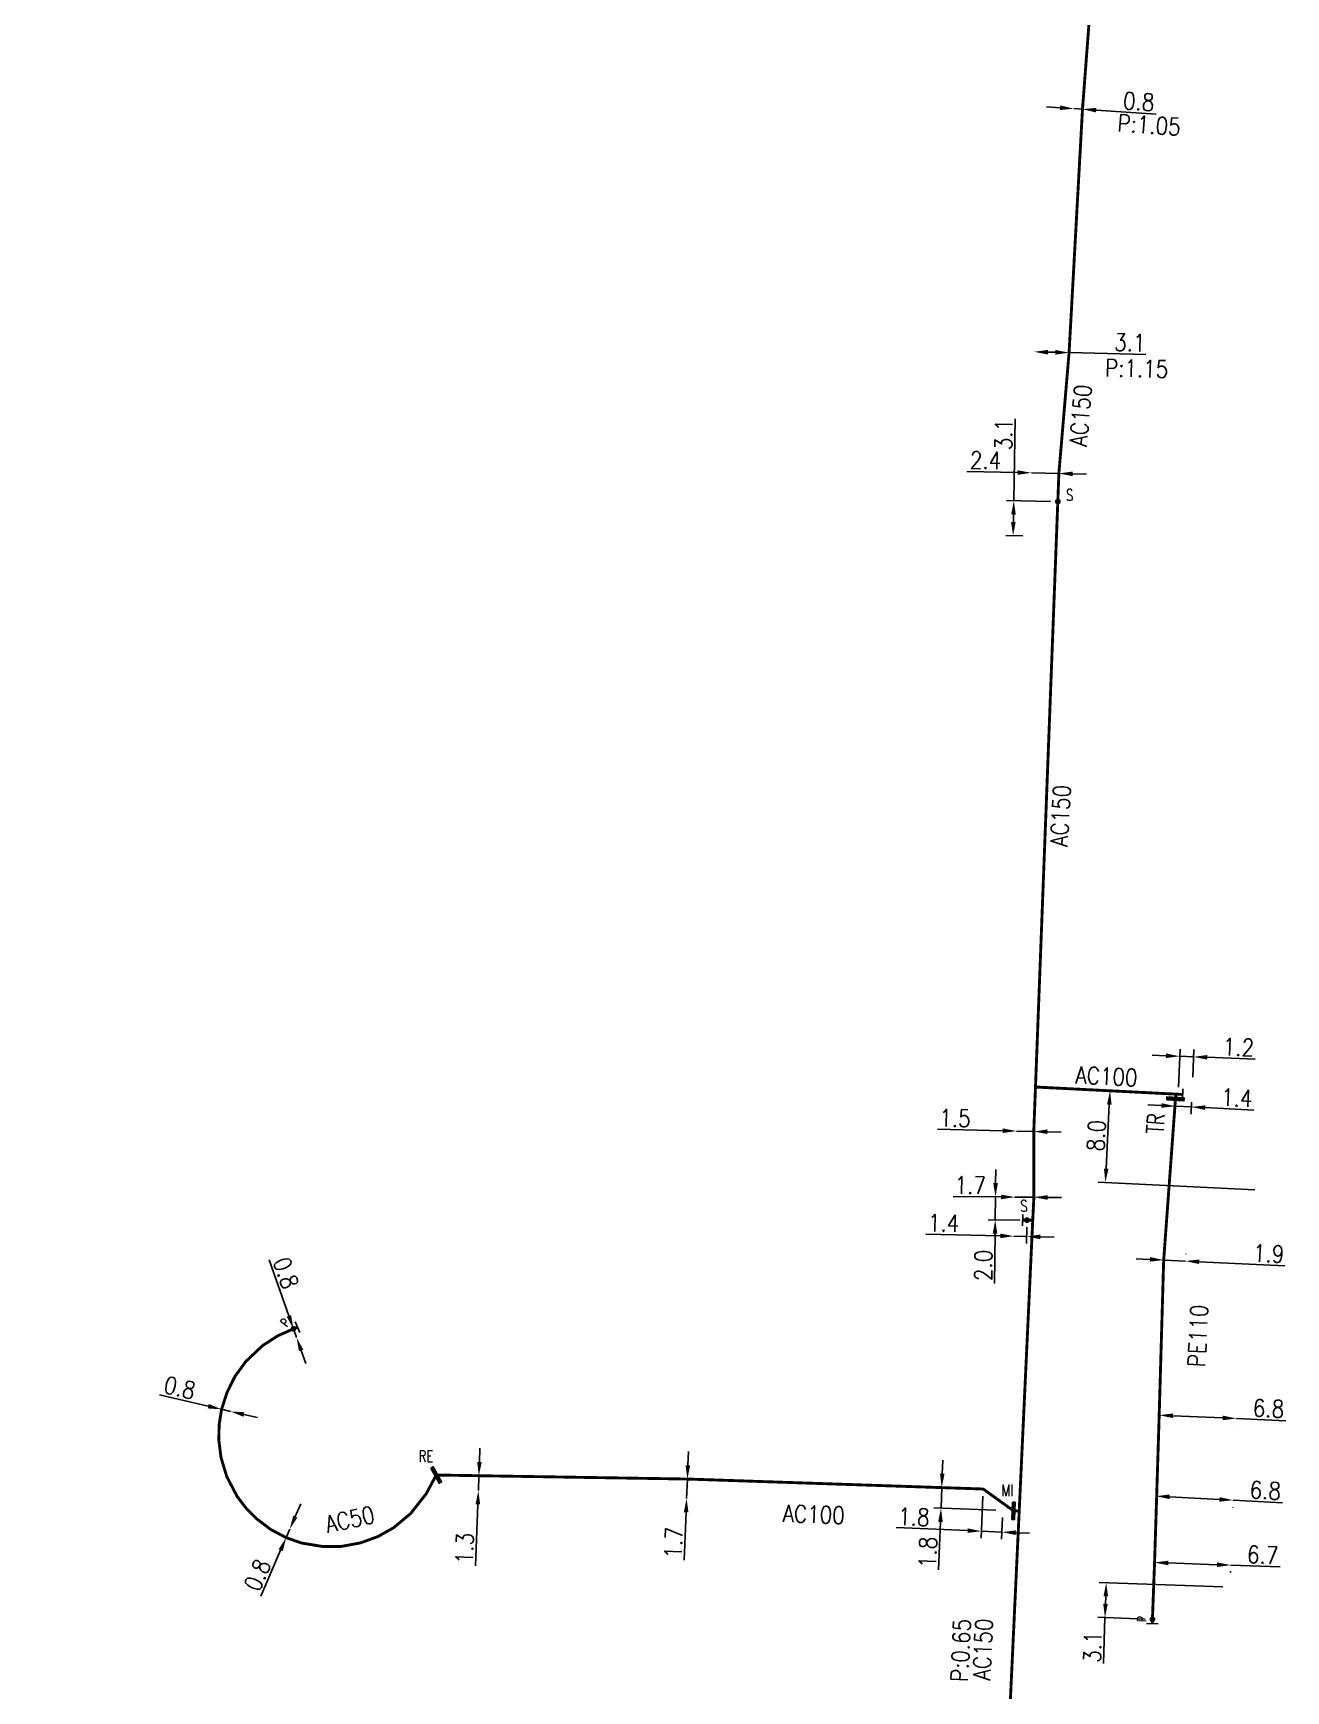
# Model space of a CAD drawing. Header units: millimetres. Extents: x 115991 to 117009, y 129000 to 129990.
# Drawn here: x 116899.7 to 117008.9, y 129144.1 to 129288.7 of the extents above; entities that cross this region are included whole.
import ezdxf
from ezdxf.enums import TextEntityAlignment as Align

# ---------------------------------------------------------------- set-up
doc = ezdxf.new("R2010")
doc.units = ezdxf.units.MM
doc.header["$PDMODE"] = 34
doc.linetypes.add('L_25_AP', pattern=[2000, 1000, 1000])
doc.linetypes.add('L_25_PE', pattern=[2000, 1000, 1000])
doc.layers.get('0').update_dxf_attribs({"linetype": 'CONTINUOUS'})
doc.layers.get('DEFPOINTS').update_dxf_attribs({"linetype": 'CONTINUOUS'})
for name, color, linetype in [('L_150', 1, 'CONTINUOUS'), ('L_300', 7, 'CONTINUOUS'), ('L_340', 7, 'CONTINUOUS')]:
    doc.layers.add(name, color=color, linetype=linetype)
doc.styles.add('G_ROMANS', font='ROMANS.SHX', dxfattribs={"width": 0.75})
doc.styles.get("Standard").update_dxf_attribs({"font": 'romans.shx', "width": 0.85})
doc.dimstyles.get("Standard").update_dxf_attribs({"dimtxt": 1.5, "dimasz": 1.2, "dimexe": 0.625, "dimexo": 0.625, "dimgap": 0.25, "dimtad": 1, "dimdec": 1, "dimzin": 0, "dimdsep": 46, "dimtxsty": 'Standard', "dimcen": -0.5, "dimadec": 0, "dimazin": 0, "dimtfac": 1, "dimtdec": 1, "dimtmove": 0, "dimatfit": 3, "dimfxl": 0, "dimtolj": 1, "dimtzin": 0, "dimarcsym": 0})

# ---------------------------------------------------------------- blocks, each defined once
blk = doc.blocks.new('*D23')
at = {"layer": 'DEFPOINTS', "color": 0, "linetype": 'Continuous', "transparency": 16777216}
for p in [(116997.47, 129155.39), (117004.11, 129155.16), (117004.11, 129155.06)]:
    blk.add_point(p, dxfattribs=at)
at = {"layer": 'L_150', "color": 0, "linetype": 'Continuous', "lineweight": -2, "transparency": 16777216}
for p, q in [((116997.45, 129154.77), (116997.44, 129154.67)), ((116998.66, 129155.25), (117002.91, 129155.1)), ((117004.09, 129154.53), (117004.09, 129154.43)), ((117004.11, 129155.06), (117008.42, 129154.91))]:
    blk.add_line(p, q, dxfattribs=at)
at = {"layer": 'L_150', "color": 0, "linetype": 'Continuous', "transparency": 16777216}
for points in [[(116998.67, 129155.45), (116998.66, 129155.05), (116997.46, 129155.29)], [(117002.92, 129155.3), (117002.9, 129154.9), (117004.11, 129155.06)]]:
    blk.add_solid(points, dxfattribs=at)
at = {"layer": 'L_150', "color": 0, "linetype": 'Continuous', "transparency": 16777216, "insert": (117006.9, 129155.96), "char_height": 1.5, "attachment_point": 5, "rotation": 357.9972}
blk.add_mtext('\\A1;6.7', dxfattribs=at)
blk = doc.blocks.new('*D24')
at = {"layer": 'DEFPOINTS', "color": 0, "linetype": 'Continuous', "transparency": 16777216}
for p in [(116997.58, 129161.08), (117004.32, 129160.73), (117004.32, 129160.73)]:
    blk.add_point(p, dxfattribs=at)
at = {"layer": 'L_150', "color": 0, "linetype": 'Continuous', "lineweight": -2, "transparency": 16777216}
for p, q in [((116997.55, 129160.46), (116997.55, 129160.45)), ((116998.78, 129161.02), (117003.13, 129160.79)), ((117004.29, 129160.11), (117004.29, 129160.1)), ((117004.32, 129160.73), (117008.63, 129160.5))]:
    blk.add_line(p, q, dxfattribs=at)
at = {"layer": 'L_150', "color": 0, "linetype": 'Continuous', "transparency": 16777216}
for points in [[(116998.79, 129161.22), (116998.77, 129160.82), (116997.58, 129161.08)], [(117003.14, 129160.99), (117003.12, 129160.59), (117004.32, 129160.73)]]:
    blk.add_solid(points, dxfattribs=at)
at = {"layer": 'L_150', "color": 0, "linetype": 'Continuous', "transparency": 16777216, "insert": (117007.13, 129161.58), "char_height": 1.5, "attachment_point": 5, "rotation": 357.0198}
blk.add_mtext('\\A1;6.8', dxfattribs=at)
blk = doc.blocks.new('*D25')
at = {"layer": 'DEFPOINTS', "color": 0, "linetype": 'Continuous', "transparency": 16777216}
for p in [(116997.87, 129168.16), (117004.61, 129167.87), (117004.61, 129167.85)]:
    blk.add_point(p, dxfattribs=at)
at = {"layer": 'L_150', "color": 0, "linetype": 'Continuous', "lineweight": -2, "transparency": 16777216}
for p, q in [((116997.84, 129167.54), (116997.84, 129167.52)), ((116999.07, 129168.09), (117003.41, 129167.9)), ((117004.61, 129167.85), (117008.92, 129167.66)), ((117004.58, 129167.24), (117004.58, 129167.23))]:
    blk.add_line(p, q, dxfattribs=at)
at = {"layer": 'L_150', "color": 0, "linetype": 'Continuous', "transparency": 16777216}
for points in [[(116999.07, 129168.29), (116999.06, 129167.89), (116997.87, 129168.14)], [(117003.42, 129168.1), (117003.4, 129167.7), (117004.61, 129167.85)]]:
    blk.add_solid(points, dxfattribs=at)
at = {"layer": 'L_150', "color": 0, "linetype": 'Continuous', "transparency": 16777216, "insert": (117007.41, 129168.73), "char_height": 1.5, "attachment_point": 5, "rotation": 357.5122}
blk.add_mtext('\\A1;6.8', dxfattribs=at)
blk = doc.blocks.new('*D26')
at = {"layer": 'DEFPOINTS', "color": 0, "linetype": 'Continuous', "transparency": 16777216}
for p in [(116998.26, 129181.65), (117000.16, 129181.58), (117000.16, 129181.56)]:
    blk.add_point(p, dxfattribs=at)
at = {"layer": 'L_150', "color": 0, "linetype": 'Continuous', "lineweight": -2, "transparency": 16777216}
for p, q in [((116997.06, 129181.73), (116995.86, 129181.78)), ((116998.29, 129182.27), (116998.29, 129182.29)), ((117000.19, 129182.18), (117000.19, 129182.2)), ((116998.26, 129181.67), (117000.16, 129181.58)), ((117001.36, 129181.52), (117008.84, 129181.16))]:
    blk.add_line(p, q, dxfattribs=at)
at = {"layer": 'L_150', "color": 0, "linetype": 'Continuous', "transparency": 16777216}
for points in [[(116997.07, 129181.93), (116997.05, 129181.53), (116998.26, 129181.67)], [(117001.37, 129181.72), (117001.35, 129181.32), (117000.16, 129181.58)]]:
    blk.add_solid(points, dxfattribs=at)
at = {"layer": 'L_150', "color": 0, "linetype": 'Continuous', "transparency": 16777216, "insert": (117007.42, 129182.23), "char_height": 1.5, "attachment_point": 5, "rotation": 357.2505}
blk.add_mtext('\\A1;1.9', dxfattribs=at)
blk = doc.blocks.new('*D27')
at = {"layer": 'DEFPOINTS', "color": 0, "linetype": 'Continuous', "transparency": 16777216}
for p in [(116993.25, 129153.53), (117004.04, 129153.15), (116997.28, 129150.34)]:
    blk.add_point(p, dxfattribs=at)
at = {"layer": 'L_340', "color": 0, "linetype": 'Continuous', "lineweight": -2, "transparency": 16777216}
for p, q in [((117003.41, 129153.18), (116992.63, 129153.55)), ((116993.21, 129152.33), (116993.19, 129151.68)), ((116996.66, 129150.36), (116992.52, 129150.51)), ((116993.14, 129150.48), (116993, 129146.48))]:
    blk.add_line(p, q, dxfattribs=at)
at = {"layer": 'L_340', "color": 0, "linetype": 'Continuous', "transparency": 16777216}
for points in [[(116993.01, 129152.34), (116993.41, 129152.33), (116993.25, 129153.53)], [(116992.99, 129151.69), (116993.39, 129151.68), (116993.14, 129150.48)]]:
    blk.add_solid(points, dxfattribs=at)
at = {"layer": 'L_340', "color": 0, "linetype": 'Continuous', "transparency": 16777216, "insert": (116992.05, 129147.92), "char_height": 1.5, "attachment_point": 5, "rotation": 87.9972}
blk.add_mtext('\\A1;3.1', dxfattribs=at)
blk = doc.blocks.new('*D28')
at = {"layer": 'DEFPOINTS', "color": 0, "linetype": 'Continuous', "transparency": 16777216}
for p in [(116999.33, 129196.14), (117000.68, 129195.02), (117000.73, 129196.07)]:
    blk.add_point(p, dxfattribs=at)
at = {"layer": 'L_150', "color": 0, "linetype": 'Continuous', "lineweight": -2, "transparency": 16777216}
for p, q in [((116998.07, 129195.15), (116996.88, 129195.21)), ((116999.29, 129195.52), (116999.24, 129194.47)), ((116999.27, 129195.09), (117000.68, 129195.02)), ((117000.7, 129195.45), (117000.65, 129194.4)), ((117001.88, 129194.96), (117006.13, 129194.75))]:
    blk.add_line(p, q, dxfattribs=at)
at = {"layer": 'L_150', "color": 0, "linetype": 'Continuous', "transparency": 16777216}
for points in [[(116998.08, 129195.35), (116998.06, 129194.95), (116999.27, 129195.09)], [(117001.89, 129195.16), (117001.87, 129194.76), (117000.68, 129195.02)]]:
    blk.add_solid(points, dxfattribs=at)
at = {"layer": 'L_150', "color": 0, "linetype": 'Continuous', "transparency": 16777216, "insert": (117004.65, 129195.82), "char_height": 1.5, "attachment_point": 5, "rotation": 357.1357}
blk.add_mtext('\\A1;1.4', dxfattribs=at)
blk = doc.blocks.new('L_340_07')
at = {"color": 0, "linetype": 'Continuous', "const_width": 0.25, "flags": 128}
blk.add_lwpolyline([(0, 0), (1.25, 0)], dxfattribs=at)
at = {"color": 0, "linetype": 'Continuous', "flags": 128}
blk.add_lwpolyline([(1.25, -0.5), (1.25, 0.5)], dxfattribs=at)
at = {"color": 0, "linetype": 'Continuous', "style": 'G_ROMANS', "width": 0.75, "flags": 3}
for tag, p in [('DEF_LEG', (0.72, -3.47)), ('DEF_COUP', (0.72, -5.97)), ('DEF_TYPE', (0.72, -8.47))]:
    blk.add_attdef(tag, text='', height=1.2, dxfattribs=at).set_placement(p, align=Align.MIDDLE)
blk = doc.blocks.new('L_300_12')
at = {"color": 0, "linetype": 'Continuous', "const_width": 0.497, "flags": 128}
blk.add_lwpolyline([(-0.25, 0, 1), (0.25, 0, 1)], format="xyb", close=True, dxfattribs=at)
at = {"color": 0, "linetype": 'Continuous', "style": 'G_ROMANS', "width": 0.75}
blk.add_text('P', height=1.5, dxfattribs=at).set_placement((0, 1.85), align=Align.MIDDLE)
at = {"color": 0, "linetype": 'Continuous', "style": 'G_ROMANS', "width": 0.75, "flags": 3}
for tag, p in [('DEF_LEG', (0, -5)), ('DEF_COUP', (0, -7.5)), ('DEF_TYPE', (0, -10))]:
    blk.add_attdef(tag, text='', height=1.2, dxfattribs=at).set_placement(p, align=Align.MIDDLE)
blk = doc.blocks.new('L_340_19')
at = {"linetype": 'Continuous'}
blk.add_hatch(color=0, dxfattribs=at).paths.add_polyline_path([(0.125, 0.75), (-0.125, 0.75), (-0.125, -0.75), (0.125, -0.75)])
at = {"color": 0, "linetype": 'Continuous'}
blk.add_lwpolyline([(-0.125, 0.75), (0.125, 0.75), (0.125, -0.75), (-0.125, -0.75)], close=True, dxfattribs=at)
at = {"color": 0, "linetype": 'Continuous', "style": 'G_ROMANS', "width": 0.75}
for tag, height, flags, p in [('TR', 1.5, 8, (0, 3)), ('DEF_LEG', 1.2, 3, (0, -5)), ('DEF_COUP', 1.2, 3, (0, -7.5)), ('DEF_TYPE', 1.2, 3, (0, -10))]:
    blk.add_attdef(tag, text='', height=height, dxfattribs=dict(at, flags=flags)).set_placement(p, align=Align.MIDDLE)
blk = doc.blocks.new('*D473')
at = {"layer": 'DEFPOINTS', "color": 0, "linetype": 'Continuous', "transparency": 16777216}
for p in [(116999.54, 129196.13), (116993.18, 129188.44), (117006.82, 129187.76)]:
    blk.add_point(p, dxfattribs=at)
at = {"layer": 'L_340', "color": 0, "linetype": 'Continuous', "lineweight": -2, "transparency": 16777216}
for p, q in [((116998.91, 129196.16), (116992.96, 129196.46)), ((116993.52, 129195.23), (116993.24, 129189.64)), ((117006.2, 129187.79), (116992.56, 129188.47))]:
    blk.add_line(p, q, dxfattribs=at)
at = {"layer": 'L_340', "color": 0, "linetype": 'Continuous', "transparency": 16777216}
for points in [[(116993.32, 129195.24), (116993.72, 129195.22), (116993.58, 129196.43)], [(116993.05, 129189.65), (116993.44, 129189.63), (116993.18, 129188.44)]]:
    blk.add_solid(points, dxfattribs=at)
at = {"layer": 'L_340', "color": 0, "linetype": 'Continuous', "transparency": 16777216, "insert": (116992.39, 129192.53), "char_height": 1.5, "attachment_point": 5, "rotation": 87.1357}
blk.add_mtext('\\A1;8.0', dxfattribs=at)
blk = doc.blocks.new('*D475')
at = {"layer": 'DEFPOINTS', "color": 0, "linetype": 'Continuous', "transparency": 16777216}
for p in [(116985.43, 129192.92), (116985.43, 129192.92), (116986.93, 129192.88)]:
    blk.add_point(p, dxfattribs=at)
at = {"layer": 'L_150', "color": 0, "linetype": 'Continuous', "lineweight": -2, "transparency": 16777216}
for p, q in [((116984.23, 129192.95), (116978.54, 129193.09)), ((116986.93, 129192.88), (116985.43, 129192.92)), ((116988.12, 129192.86), (116989.32, 129192.83))]:
    blk.add_line(p, q, dxfattribs=at)
at = {"layer": 'L_150', "color": 0, "linetype": 'Continuous', "transparency": 16777216}
for points in [[(116984.23, 129193.15), (116984.22, 129192.75), (116985.43, 129192.92)], [(116988.13, 129193.06), (116988.12, 129192.66), (116986.93, 129192.88)]]:
    blk.add_solid(points, dxfattribs=at)
at = {"layer": 'L_150', "color": 0, "linetype": 'Continuous', "transparency": 16777216, "insert": (116980.06, 129194.05), "char_height": 1.5, "attachment_point": 5, "rotation": 358.6045}
blk.add_mtext('\\A1;1.5', dxfattribs=at)
blk = doc.blocks.new('*D477')
at = {"layer": 'DEFPOINTS', "color": 0, "linetype": 'Continuous', "transparency": 16777216}
for p in [(116983.59, 129187.18), (116983.59, 129187.18), (116986.34, 129185.15)]:
    blk.add_point(p, dxfattribs=at)
at = {"layer": 'L_340', "color": 0, "linetype": 'Continuous', "lineweight": -2, "transparency": 16777216}
for p, q in [((116983.6, 129188.38), (116983.61, 129189.58)), ((116983.59, 129187.18), (116983.57, 129185.18)), ((116985.72, 129185.16), (116982.94, 129185.18)), ((116983.55, 129183.98), (116983.51, 129179.61))]:
    blk.add_line(p, q, dxfattribs=at)
at = {"layer": 'L_340', "color": 0, "linetype": 'Continuous', "transparency": 16777216}
for points in [[(116983.4, 129188.38), (116983.8, 129188.38), (116983.59, 129187.18)], [(116983.35, 129183.98), (116983.75, 129183.98), (116983.57, 129185.18)]]:
    blk.add_solid(points, dxfattribs=at)
at = {"layer": 'L_340', "color": 0, "linetype": 'Continuous', "transparency": 16777216, "insert": (116982.53, 129181.2), "char_height": 1.5, "attachment_point": 5, "rotation": 89.4356}
blk.add_mtext('\\A1;2.0', dxfattribs=at)
blk = doc.blocks.new('*D478')
at = {"layer": 'DEFPOINTS', "color": 0, "linetype": 'Continuous', "transparency": 16777216}
for p in [(116985.29, 129187.16), (116985.29, 129187.16), (116986.94, 129187.15)]:
    blk.add_point(p, dxfattribs=at)
at = {"layer": 'L_150', "color": 0, "linetype": 'Continuous', "lineweight": -2, "transparency": 16777216}
for p, q in [((116984.09, 129187.17), (116979.9, 129187.21)), ((116986.94, 129187.15), (116985.29, 129187.16)), ((116988.14, 129187.13), (116989.34, 129187.12))]:
    blk.add_line(p, q, dxfattribs=at)
at = {"layer": 'L_150', "color": 0, "linetype": 'Continuous', "transparency": 16777216}
for points in [[(116984.09, 129187.37), (116984.08, 129186.97), (116985.29, 129187.16)], [(116988.14, 129187.33), (116988.13, 129186.93), (116986.94, 129187.15)]]:
    blk.add_solid(points, dxfattribs=at)
at = {"layer": 'L_150', "color": 0, "linetype": 'Continuous', "transparency": 16777216, "insert": (116981.4, 129188.2), "char_height": 1.5, "attachment_point": 5, "rotation": 359.4356}
blk.add_mtext('\\A1;1.7', dxfattribs=at)
blk = doc.blocks.new('L_340_16')
at = {"linetype": 'Continuous'}
blk.add_hatch(color=0, dxfattribs=at).paths.add_polyline_path([(0.12, 0.75), (-0.12, 0.75), (-0.12, -0.75), (0.12, -0.75)])
at = {"color": 0, "linetype": 'Continuous'}
blk.add_lwpolyline([(-0.12, 0.75), (0.12, 0.75), (0.12, -0.75), (-0.12, -0.75)], close=True, dxfattribs=at)
at = {"color": 0, "linetype": 'Continuous', "width": 0.75}
for tag, height, flags, p in [('MI', 1, 8, (0, 2.5)), ('DEF_LEG', 1.2, 3, (0, -5)), ('DEF_TYPE', 1.2, 3, (0, -6.94))]:
    blk.add_attdef(tag, text='', height=height, dxfattribs=dict(at, flags=flags)).set_placement(p, align=Align.MIDDLE)
blk = doc.blocks.new('L_300_11')
at = {"color": 0, "linetype": 'Continuous', "const_width": 0.248, "flags": 128}
blk.add_lwpolyline([(-0.13, 0, 1), (0.13, 0, 1)], format="xyb", close=True, dxfattribs=at)
at = {"linetype": 'Continuous', "style": 'G_ROMANS', "width": 0.75}
blk.add_attdef('S', text='', height=1, dxfattribs=at).set_placement((0, 1.35), align=Align.MIDDLE_CENTER)
at = {"color": 0, "linetype": 'Continuous', "width": 0.75, "flags": 3}
for tag, p in [('DEF_LEG', (0, -5)), ('DEF_COUP', (0, -7.5)), ('DEF_TYPE', (0, -10))]:
    blk.add_attdef(tag, text='', height=1.2, dxfattribs=at).set_placement(p, align=Align.MIDDLE)
blk = doc.blocks.new('L_340_20')
at = {"linetype": 'Continuous'}
blk.add_hatch(color=0, dxfattribs=at).paths.add_polyline_path([(0.12, 0.75), (-0.12, 0.75), (-0.12, -0.75), (0.12, -0.75)])
at = {"color": 0, "linetype": 'Continuous'}
blk.add_lwpolyline([(-0.12, 0.75), (0.12, 0.75), (0.12, -0.75), (-0.12, -0.75)], close=True, dxfattribs=at)
at = {"color": 0, "linetype": 'Continuous', "width": 0.75}
for tag, height, flags, p in [('RE', 1, 8, (0, 2.19)), ('DEF_LEG', 1.2, 3, (0, -5)), ('DEF_COUP', 1.2, 3, (0, -7.5)), ('DEF_TYPE', 1.2, 3, (0, -10))]:
    blk.add_attdef(tag, text='', height=height, dxfattribs=dict(at, flags=flags)).set_placement(p, align=Align.MIDDLE)
blk = doc.blocks.new('*D470')
at = {"layer": 'DEFPOINTS', "color": 0, "linetype": 'Continuous', "transparency": 16777216}
for p in [(116986.96, 129260.88), (116986.96, 129260.88), (116990.01, 129260.81)]:
    blk.add_point(p, dxfattribs=at)
at = {"layer": 'L_150', "color": 0, "linetype": 'Continuous', "lineweight": -2, "transparency": 16777216}
for p, q in [((116988.16, 129260.85), (116988.81, 129260.84)), ((116990.01, 129260.81), (116996.7, 129260.66))]:
    blk.add_line(p, q, dxfattribs=at)
at = {"layer": 'L_150', "color": 0, "linetype": 'Continuous', "transparency": 16777216}
for points in [[(116988.17, 129261.05), (116988.16, 129260.65), (116986.96, 129260.88)], [(116988.82, 129261.04), (116988.81, 129260.64), (116990.01, 129260.81)]]:
    blk.add_solid(points, dxfattribs=at)
at = {"layer": 'L_150', "color": 0, "linetype": 'Continuous', "transparency": 16777216, "insert": (116995.32, 129261.69), "char_height": 1.5, "attachment_point": 5, "rotation": 358.6901}
blk.add_mtext('\\A1;3.1', dxfattribs=at)
blk = doc.blocks.new('*D469')
at = {"layer": 'DEFPOINTS', "color": 0, "linetype": 'Continuous', "transparency": 16777216}
for p in [(116990.43, 129282.09), (116990.43, 129282.09), (116991.18, 129282.04)]:
    blk.add_point(p, dxfattribs=at)
at = {"layer": 'L_150', "color": 0, "linetype": 'Continuous', "lineweight": -2, "transparency": 16777216}
for p, q in [((116989.23, 129282.17), (116988.04, 129282.25)), ((116990.43, 129282.09), (116991.18, 129282.04)), ((116992.38, 129281.96), (116997.6, 129281.6))]:
    blk.add_line(p, q, dxfattribs=at)
at = {"layer": 'L_150', "color": 0, "linetype": 'Continuous', "transparency": 16777216}
for points in [[(116989.25, 129282.37), (116989.22, 129281.97), (116990.43, 129282.09)], [(116992.39, 129282.16), (116992.36, 129281.76), (116991.18, 129282.04)]]:
    blk.add_solid(points, dxfattribs=at)
at = {"layer": 'L_150', "color": 0, "linetype": 'Continuous', "transparency": 16777216, "insert": (116996.09, 129282.71), "char_height": 1.5, "attachment_point": 5, "rotation": 356.1074}
blk.add_mtext('\\A1;0.8', dxfattribs=at)
blk = doc.blocks.new('*D471')
at = {"layer": 'DEFPOINTS', "color": 0, "linetype": 'Continuous', "transparency": 16777216}
for p in [(116986.72, 129250.33), (116986.72, 129250.33), (116989.12, 129250.27)]:
    blk.add_point(p, dxfattribs=at)
at = {"layer": 'L_150', "color": 0, "linetype": 'Continuous', "lineweight": -2, "transparency": 16777216}
for p, q in [((116985.52, 129250.35), (116981.09, 129250.45)), ((116989.12, 129250.27), (116986.72, 129250.33)), ((116990.32, 129250.24), (116991.52, 129250.22))]:
    blk.add_line(p, q, dxfattribs=at)
at = {"layer": 'L_150', "color": 0, "linetype": 'Continuous', "transparency": 16777216}
for points in [[(116985.53, 129250.55), (116985.52, 129250.15), (116986.72, 129250.33)], [(116990.32, 129250.44), (116990.32, 129250.04), (116989.12, 129250.27)]]:
    blk.add_solid(points, dxfattribs=at)
at = {"layer": 'L_150', "color": 0, "linetype": 'Continuous', "transparency": 16777216, "insert": (116982.73, 129251.42), "char_height": 1.5, "attachment_point": 5, "rotation": 358.6901}
blk.add_mtext('\\A1;2.4', dxfattribs=at)
blk = doc.blocks.new('*D472')
at = {"layer": 'DEFPOINTS', "color": 0, "linetype": 'Continuous', "transparency": 16777216}
for p in [(116989.03, 129247.82), (116985.13, 129244.85), (116986.61, 129244.82)]:
    blk.add_point(p, dxfattribs=at)
at = {"layer": 'L_300', "color": 0, "linetype": 'Continuous', "lineweight": -2, "transparency": 16777216}
for p, q in [((116985.19, 129247.9), (116985.32, 129255.05)), ((116988.4, 129247.83), (116984.56, 129247.91)), ((116985.15, 129246.05), (116985.16, 129246.7)), ((116985.98, 129244.83), (116984.5, 129244.86))]:
    blk.add_line(p, q, dxfattribs=at)
at = {"layer": 'L_300', "color": 0, "linetype": 'Continuous', "transparency": 16777216}
for points in [[(116984.96, 129246.7), (116985.36, 129246.69), (116985.19, 129247.9)], [(116984.95, 129246.05), (116985.35, 129246.04), (116985.13, 129244.85)]]:
    blk.add_solid(points, dxfattribs=at)
at = {"layer": 'L_300', "color": 0, "linetype": 'Continuous', "transparency": 16777216, "insert": (116984.3, 129253.67), "char_height": 1.5, "attachment_point": 5, "rotation": 88.8906}
blk.add_mtext('\\A1;3.1', dxfattribs=at)
blk = doc.blocks.new('*D474')
at = {"layer": 'DEFPOINTS', "color": 0, "linetype": 'Continuous', "transparency": 16777216}
for p in [(117000.86, 129199.39), (117000.77, 129197.01), (116999.54, 129196.13)]:
    blk.add_point(p, dxfattribs=at)
at = {"layer": 'L_340', "color": 0, "linetype": 'Continuous', "lineweight": -2, "transparency": 16777216}
for p, q in [((116998.46, 129199.49), (116997.27, 129199.53)), ((116999.56, 129196.76), (116999.69, 129200.07)), ((116999.66, 129199.44), (117000.86, 129199.39)), ((117000.79, 129197.63), (117000.89, 129200.02)), ((117002.06, 129199.35), (117006.25, 129199.19))]:
    blk.add_line(p, q, dxfattribs=at)
at = {"layer": 'L_340', "color": 0, "linetype": 'Continuous', "transparency": 16777216}
for points in [[(116998.47, 129199.69), (116998.46, 129199.29), (116999.66, 129199.44)], [(117002.07, 129199.55), (117002.05, 129199.15), (117000.86, 129199.39)]]:
    blk.add_solid(points, dxfattribs=at)
at = {"layer": 'L_340', "color": 0, "linetype": 'Continuous', "transparency": 16777216, "insert": (117004.79, 129200.24), "char_height": 1.5, "attachment_point": 5, "rotation": 357.7966}
blk.add_mtext('\\A1;1.2', dxfattribs=at)
blk = doc.blocks.new('*D498')
at = {"layer": 'DEFPOINTS', "color": 0, "linetype": 'Continuous', "transparency": 16777216}
for p in [(116982.52, 129161.7), (116978.84, 129160.04), (116984.24, 129159.83)]:
    blk.add_point(p, dxfattribs=at)
at = {"layer": 'L_150', "color": 0, "linetype": 'Continuous', "lineweight": -2, "transparency": 16777216}
for p, q in [((116978.95, 129163.03), (116979, 129164.23)), ((116981.9, 129161.72), (116978.28, 129161.86)), ((116978.9, 129161.83), (116978.84, 129160.04)), ((116983.62, 129159.86), (116978.21, 129160.06)), ((116978.79, 129158.84), (116978.63, 129154.65))]:
    blk.add_line(p, q, dxfattribs=at)
at = {"layer": 'L_150', "color": 0, "linetype": 'Continuous', "transparency": 16777216}
for points in [[(116978.75, 129163.04), (116979.15, 129163.03), (116978.9, 129161.83)], [(116978.59, 129158.84), (116978.99, 129158.83), (116978.84, 129160.04)]]:
    blk.add_solid(points, dxfattribs=at)
at = {"layer": 'L_150', "color": 0, "linetype": 'Continuous', "transparency": 16777216, "insert": (116977.69, 129156.18), "char_height": 1.5, "attachment_point": 5, "rotation": 87.8332}
blk.add_mtext('\\A1;1.8', dxfattribs=at)
blk = doc.blocks.new('*D497')
at = {"layer": 'DEFPOINTS', "color": 0, "linetype": 'Continuous', "transparency": 16777216}
for p in [(116982.52, 129161.7), (116984.24, 129159.83), (116984.16, 129157.94)]:
    blk.add_point(p, dxfattribs=at)
at = {"layer": 'L_150', "color": 0, "linetype": 'Continuous', "lineweight": -2, "transparency": 16777216}
for p, q in [((116982.49, 129161.07), (116982.33, 129157.4)), ((116984.21, 129159.21), (116984.13, 129157.32)), ((116981.16, 129158.07), (116974.94, 129158.34)), ((116984.16, 129157.94), (116982.36, 129158.02)), ((116985.36, 129157.89), (116986.56, 129157.84))]:
    blk.add_line(p, q, dxfattribs=at)
at = {"layer": 'L_150', "color": 0, "linetype": 'Continuous', "transparency": 16777216}
for points in [[(116981.17, 129158.27), (116981.15, 129157.87), (116982.36, 129158.02)], [(116985.37, 129158.09), (116985.35, 129157.69), (116984.16, 129157.94)]]:
    blk.add_solid(points, dxfattribs=at)
at = {"layer": 'L_150', "color": 0, "linetype": 'Continuous', "transparency": 16777216, "insert": (116976.48, 129159.27), "char_height": 1.5, "attachment_point": 5, "rotation": 357.5314}
blk.add_mtext('\\A1;1.8', dxfattribs=at)
blk = doc.blocks.new('*D499')
at = {"layer": 'DEFPOINTS', "color": 0, "linetype": 'Continuous', "transparency": 16777216}
for p in [(116956.72, 129162.57), (116956.65, 129160.88), (116956.65, 129160.88)]:
    blk.add_point(p, dxfattribs=at)
at = {"layer": 'L_150', "color": 0, "linetype": 'Continuous', "lineweight": -2, "transparency": 16777216}
for p, q in [((116956.76, 129163.77), (116956.81, 129164.97)), ((116956.72, 129162.57), (116956.65, 129160.88)), ((116957.34, 129162.55), (116957.34, 129162.55)), ((116957.28, 129160.85), (116957.28, 129160.85)), ((116956.61, 129159.68), (116956.45, 129155.49))]:
    blk.add_line(p, q, dxfattribs=at)
at = {"layer": 'L_150', "color": 0, "linetype": 'Continuous', "transparency": 16777216}
for points in [[(116956.56, 129163.78), (116956.96, 129163.77), (116956.72, 129162.57)], [(116956.41, 129159.68), (116956.81, 129159.67), (116956.65, 129160.88)]]:
    blk.add_solid(points, dxfattribs=at)
at = {"layer": 'L_150', "color": 0, "linetype": 'Continuous', "transparency": 16777216, "insert": (116955.51, 129157.02), "char_height": 1.5, "attachment_point": 5, "rotation": 87.8332}
blk.add_mtext('\\A1;1.7', dxfattribs=at)
blk = doc.blocks.new('*D500')
at = {"layer": 'DEFPOINTS', "color": 0, "linetype": 'Continuous', "transparency": 16777216}
for p in [(116938.49, 129161.56), (116938.49, 129161.56), (116938.53, 129162.86)]:
    blk.add_point(p, dxfattribs=at)
at = {"layer": 'L_150', "color": 0, "linetype": 'Continuous', "lineweight": -2, "transparency": 16777216}
for p, q in [((116938.58, 129164.06), (116938.62, 129165.26)), ((116938.53, 129162.86), (116938.49, 129161.56)), ((116938.44, 129160.36), (116938.24, 129154.99))]:
    blk.add_line(p, q, dxfattribs=at)
at = {"layer": 'L_150', "color": 0, "linetype": 'Continuous', "transparency": 16777216}
for points in [[(116938.38, 129164.07), (116938.78, 129164.05), (116938.53, 129162.86)], [(116938.24, 129160.37), (116938.64, 129160.36), (116938.49, 129161.56)]]:
    blk.add_solid(points, dxfattribs=at)
at = {"layer": 'L_150', "color": 0, "linetype": 'Continuous', "transparency": 16777216, "insert": (116937.29, 129156.52), "char_height": 1.5, "attachment_point": 5, "rotation": 87.8332}
blk.add_mtext('\\A1;1.3', dxfattribs=at)
blk = doc.blocks.new('*D501')
at = {"layer": 'DEFPOINTS', "color": 0, "linetype": 'Continuous', "transparency": 16777216}
for p in [(116921.72, 129157.46), (116922.04, 129158.2), (116922.04, 129158.2)]:
    blk.add_point(p, dxfattribs=at)
at = {"layer": 'L_150', "color": 0, "linetype": 'Continuous', "lineweight": -2, "transparency": 16777216}
for p, q in [((116922.52, 129159.3), (116923, 129160.4)), ((116922.04, 129158.2), (116921.72, 129157.46)), ((116921.24, 129156.36), (116919.5, 129152.35))]:
    blk.add_line(p, q, dxfattribs=at)
at = {"layer": 'L_150', "color": 0, "linetype": 'Continuous', "transparency": 16777216}
for points in [[(116922.34, 129159.38), (116922.7, 129159.22), (116922.04, 129158.2)], [(116921.06, 129156.44), (116921.43, 129156.28), (116921.72, 129157.46)]]:
    blk.add_solid(points, dxfattribs=at)
at = {"layer": 'L_150', "color": 0, "linetype": 'Continuous', "transparency": 16777216, "insert": (116919.22, 129154.2), "char_height": 1.5, "attachment_point": 5, "rotation": 66.524}
blk.add_mtext('\\A1;0.8', dxfattribs=at)
blk = doc.blocks.new('*D502')
at = {"layer": 'DEFPOINTS', "color": 0, "linetype": 'Continuous', "transparency": 16777216}
for p in [(116916.09, 129168.65), (116916.87, 129168.47), (116916.87, 129168.47)]:
    blk.add_point(p, dxfattribs=at)
at = {"layer": 'L_150', "color": 0, "linetype": 'Continuous', "lineweight": -2, "transparency": 16777216}
for p, q in [((116914.92, 129168.92), (116910.67, 129169.92)), ((116916.87, 129168.47), (116916.09, 129168.65)), ((116918.04, 129168.2), (116919.21, 129167.93))]:
    blk.add_line(p, q, dxfattribs=at)
at = {"layer": 'L_150', "color": 0, "linetype": 'Continuous', "transparency": 16777216}
for points in [[(116914.97, 129169.12), (116914.88, 129168.73), (116916.09, 129168.65)], [(116918.08, 129168.39), (116917.99, 129168), (116916.87, 129168.47)]]:
    blk.add_solid(points, dxfattribs=at)
at = {"layer": 'L_150', "color": 0, "linetype": 'Continuous', "transparency": 16777216, "insert": (116912.44, 129170.53), "char_height": 1.5, "attachment_point": 5, "rotation": 346.8889}
blk.add_mtext('\\A1;0.8', dxfattribs=at)
blk = doc.blocks.new('*D503')
at = {"layer": 'DEFPOINTS', "color": 0, "linetype": 'Continuous', "transparency": 16777216}
for p in [(116922.36, 129175.67), (116922.63, 129174.91), (116922.63, 129174.91)]:
    blk.add_point(p, dxfattribs=at)
at = {"layer": 'L_340', "color": 0, "linetype": 'Continuous', "lineweight": -2, "transparency": 16777216}
for p, q in [((116921.96, 129176.8), (116920.23, 129181.7)), ((116922.63, 129174.91), (116922.36, 129175.67)), ((116923.03, 129173.78), (116923.43, 129172.65))]:
    blk.add_line(p, q, dxfattribs=at)
at = {"layer": 'L_340', "color": 0, "linetype": 'Continuous', "transparency": 16777216}
for points in [[(116922.15, 129176.87), (116921.77, 129176.73), (116922.36, 129175.67)], [(116923.22, 129173.85), (116922.84, 129173.72), (116922.63, 129174.91)]]:
    blk.add_solid(points, dxfattribs=at)
at = {"layer": 'L_340', "color": 0, "linetype": 'Continuous', "transparency": 16777216, "insert": (116921.7, 129180.54), "char_height": 1.5, "attachment_point": 5, "rotation": 289.4375}
blk.add_mtext('\\A1;0.8', dxfattribs=at)
blk = doc.blocks.new('*D476')
at = {"layer": 'DEFPOINTS', "color": 0, "linetype": 'Continuous', "transparency": 16777216}
for p in [(116986.34, 129185.15), (116985.2, 129183.75), (116985.2, 129183.75)]:
    blk.add_point(p, dxfattribs=at)
at = {"layer": 'L_340', "color": 0, "linetype": 'Continuous', "lineweight": -2, "transparency": 16777216}
for p, q in [((116984, 129183.78), (116977.52, 129183.93)), ((116986.31, 129183.72), (116985.2, 129183.75)), ((116985.22, 129184.37), (116985.22, 129184.37)), ((116986.33, 129184.53), (116986.29, 129183.1)), ((116987.51, 129183.69), (116988.71, 129183.66))]:
    blk.add_line(p, q, dxfattribs=at)
at = {"layer": 'L_340', "color": 0, "linetype": 'Continuous', "transparency": 16777216}
for points in [[(116984.01, 129183.98), (116984, 129183.58), (116985.2, 129183.75)], [(116987.51, 129183.89), (116987.5, 129183.49), (116986.31, 129183.72)]]:
    blk.add_solid(points, dxfattribs=at)
at = {"layer": 'L_340', "color": 0, "linetype": 'Continuous', "transparency": 16777216, "insert": (116979.07, 129184.9), "char_height": 1.5, "attachment_point": 5, "rotation": 358.607}
blk.add_mtext('\\A1;1.4', dxfattribs=at)

msp = doc.modelspace()

# ---------------------------------------------------------------- linework, layer by layer
at = {"layer": 'L_150', "linetype": 'L_25_AP', "const_width": 0.25, "flags": 128}
for points in [[(116859.52, 129365.73), (116860.54, 129365.69), (116861.98, 129365.64), (116865.44, 129365.52), (116877.67, 129363.96), (116877.67, 129363.96), (116886.47, 129361.86), (116896.8, 129359.24), (116932.71, 129350.26), (116934.97, 129349.34), (116953.95, 129341.58), (116957.39, 129339.85), (116963.88, 129336.6), (116988.21, 129323.89), (116991.55, 129322.16), (116993.01, 129319.81), (116993.68, 129308.94), (116992.73, 129300.25), (116992.2, 129295.48), (116991.18, 129282.04), (116990.01, 129260.81), (116989.12, 129250.27), (116987.08, 129196.76), (116986.93, 129192.88), (116986.94, 129187.15), (116986.84, 129185.15), (116985.66, 129159.78), (116984.68, 129138.81), (116983.75, 129111.9), (116982.29, 129074.26), (116981.74, 129060.29), (116981.62, 129057.39), (116981.42, 129052.2), (116980.94, 129036.94), (116980.34, 129018.94), (116979.15, 129007.83), (116978.75, 129004.08), (116978.33, 129000)], [(116986.34, 129185.15), (116986.84, 129185.15)]]:
    msp.add_lwpolyline(points, dxfattribs=at)
at = {"layer": 'L_150', "linetype": 'L_25_AP', "flags": 128}
for points in [[(116999.54, 129196.13, 0.25, 0.25, 0), (116999.33, 129196.14, 0.25, 0.25, 0), (116987.08, 129196.76, 0, 0, 0)], [(116999.29, 129195.73, 0.25, 0.25, 0), (116999.33, 129196.14, 0, 0, 0)], [(116934.81, 129162.92, 0.25, 0.25, 0), (116933.94, 129161.29, 0.25, 0.25, 0), (116932.58, 129159.56, 0.25, 0.25, 0), (116931.1, 129158.33, 0.25, 0.25, 0), (116929.72, 129157.55, 0.25, 0.25, 0), (116928.2, 129157, 0.25, 0.25, 0), (116926.52, 129156.69, 0.25, 0.25, 0), (116924.94, 129156.68, 0.25, 0.25, 0), (116923.06, 129156.99, 0.25, 0.25, 0), (116921.72, 129157.46, 0.25, 0.25, 0), (116920.35, 129158.19, 0.25, 0.25, 0), (116919.08, 129159.16, 0.25, 0.25, 0), (116918.28, 129159.96, 0.25, 0.25, 0), (116917.45, 129161.05, 0.25, 0.25, 0), (116916.54, 129162.79, 0.25, 0.25, 0), (116916.04, 129164.45, 0.25, 0.25, 0), (116915.85, 129165.98, 0.25, 0.25, 0), (116915.88, 129167.34, 0.25, 0.25, 0), (116916.09, 129168.65, 0.25, 0.25, 0), (116916.57, 129170.14, 0.25, 0.25, 0), (116917.25, 129171.51, 0.25, 0.25, 0), (116918.22, 129172.84, 0.25, 0.25, 0), (116919.66, 129174.2, 0.25, 0.25, 0), (116920.97, 129175.05, 0.25, 0.25, 0), (116922.36, 129175.67, 0, 0, 0)], [(116985.66, 129159.78, 0.25, 0.25, 0), (116985.16, 129159.8, 0.25, 0.25, 0), (116982.52, 129161.7, 0.25, 0.25, 0), (116956.72, 129162.57, 0.25, 0.25, 0), (116938.53, 129162.86, 0.25, 0.25, 0), (116934.81, 129162.92, 0.25, 0.25, 0)]]:
    msp.add_lwpolyline(points, format="xyseb", dxfattribs=at)
at = {"layer": 'L_150', "linetype": 'L_25_PE', "flags": 128}
msp.add_lwpolyline([(116997.28, 129150.34, 0.25, 0.25, 0), (116997.47, 129155.39, 0.25, 0.25, 0), (116997.65, 129161.09, 0.25, 0.25, 0), (116997.87, 129168.16, 0.25, 0.25, 0), (116998.26, 129181.65, 0.25, 0.25, 0), (116999.29, 129195.73, 0.25, 0.25, 0)], format="xyseb", dxfattribs=at)

# ---------------------------------------------------------------- block references
at = {"layer": 'L_300'}
ref = msp.add_blockref('L_300_11', (116989.03, 129247.82), dxfattribs=dict(at, rotation=270))
ref.add_attrib('S', 'S', dxfattribs={"layer": '0', "linetype": 'Continuous', "height": 1, "style": 'G_ROMANS', "width": 0.75}).set_placement((116990.06, 129248.4), align=Align.MIDDLE_CENTER)
ref = msp.add_blockref('L_300_11', (116986.34, 129185.15), dxfattribs=at)
ref.add_attrib('S', 'S', dxfattribs={"layer": '0', "linetype": 'Continuous', "height": 1, "style": 'G_ROMANS', "width": 0.75}).set_placement((116986.07, 129186.39), align=Align.MIDDLE_CENTER)
at = {"layer": 'L_300', "xscale": 0.5, "yscale": 0.5, "zscale": 0.5}
for p, rotation in [((116922.36, 129175.67), 51.75847969476172), ((116997.28, 129150.34), 88.40330523050795)]:
    msp.add_blockref('L_300_12', p, dxfattribs=dict(at, rotation=rotation))
at = {"layer": 'L_340', "xscale": 0.3}
for p, rotation in [((116999.54, 129196.13), 357.1356627551456), ((116986.34, 129185.15), 179.4355932789921), ((116922.36, 129175.67), 23.89258513779343), ((116997.28, 129150.34), 268.4033052301115)]:
    msp.add_blockref('L_340_07', p, dxfattribs=dict(at, rotation=rotation))
at = {"layer": 'L_340'}
ref = msp.add_blockref('L_340_19', (116999.29, 129195.73), dxfattribs=dict(at, rotation=86.14966038876555))
ref.add_attrib('TR', 'TR', dxfattribs={"layer": '0', "color": 0, "linetype": 'Continuous', "height": 1.5, "rotation": 86.1497, "style": 'G_ROMANS', "width": 0.75, "flags": 8}).set_placement((116997.56, 129193.57), align=Align.MIDDLE)
ref = msp.add_blockref('L_340_20', (116934.81, 129162.92), dxfattribs=dict(at, rotation=28.64102764671047))
ref.add_attrib('RE', 'RE', dxfattribs={"layer": '0', "color": 0, "linetype": 'Continuous', "height": 1, "width": 0.75}).set_placement((116933.92, 129164.56), align=Align.MIDDLE)
ref = msp.add_blockref('L_340_16', (116985.16, 129159.8), dxfattribs=dict(at, rotation=357.8332455658166))
ref.add_attrib('MI', 'MI', dxfattribs={"layer": '0', "color": 0, "linetype": 'Continuous', "height": 1, "width": 0.75}).set_placement((116984.62, 129161.58), align=Align.MIDDLE)

# ---------------------------------------------------------------- texts
at = {"layer": 'L_150', "linetype": 'Continuous', "width": 0.85}
for s, rotation, p in [('P:1.05', 356.1074, (116994.19, 129280.11)), ('P:1.15', 358.6901, (116993.13, 129258.74)), ('AC150', 85.1663, (116991.54, 129252.57)), ('AC150', 86.8545, (116989.86, 129217.67)), ('AC100', 357.1357, (116990.54, 129197.08)), ('PE110', 87.2505, (117001.87, 129172.29)), ('AC50', 12.2919, (116925.33, 129157.86)), ('AC100', 358.0552, (116965.01, 129158.83)), ('P:0.65', 87.3249, (116981.18, 129144.83)), ('AC150', 87.3249, (116983.11, 129144.97))]:
    msp.add_text(s, height=1.5, rotation=rotation, dxfattribs=at).set_placement(p)

# ---------------------------------------------------------------- dimensions: what is measured, and where the dimension line sits
at = {"layer": 'L_150', "linetype": 'Continuous'}
for base, p1, p2, angle, picture, middle in [((116990.43, 129282.09), (116991.18, 129282.04), (116990.43, 129282.09), 356.1074, '*D469', (116996.02, 129281.71)), ((116986.9625, 129260.8783), (116990.0117, 129260.8086), (116986.9625, 129260.8783), 358.6901, '*D470', (116995.2975, 129260.6877)), ((116986.72, 129250.33), (116989.12, 129250.27), (116986.72, 129250.33), 358.6901, '*D471', (116982.71, 129250.42)), ((117000.68, 129195.02), (116999.33, 129196.14), (117000.73, 129196.07), 177.1357, '*D28', (117004.6, 129194.83)), ((116985.43, 129192.92), (116986.93, 129192.88), (116985.43, 129192.92), 358.6045, '*D475', (116980.04, 129193.05)), ((116985.2855, 129187.1615), (116986.9354, 129187.1452), (116985.2855, 129187.1615), 359.4356, '*D478', (116981.391, 129187.1998)), ((117000.16, 129181.58), (116998.26, 129181.65), (117000.16, 129181.56), 177.2505, '*D26', (117007.38, 129181.23)), ((116916.87, 129168.47), (116916.09, 129168.65), (116916.87, 129168.47), 166.8889, '*D502', (116912.21, 129169.56)), ((117004.61, 129167.85), (116997.87, 129168.16), (117004.61, 129167.87), 177.5122, '*D25', (117007.36, 129167.73)), ((116938.49, 129161.56), (116938.53, 129162.86), (116938.49, 129161.56), 87.8332, '*D500', (116938.29, 129156.48)), ((116956.65, 129160.88), (116956.72, 129162.57), (116956.65, 129160.88), 87.8332, '*D499', (116956.51, 129156.98)), ((116978.84, 129160.04), (116982.52, 129161.7), (116984.24, 129159.83), 87.8332, '*D498', (116978.69, 129156.14)), ((116984.16, 129157.94), (116982.52, 129161.7), (116984.24, 129159.83), 177.5314, '*D497', (116976.44, 129158.28)), ((117004.32, 129160.73), (116997.58, 129161.08), (117004.32, 129160.73), 177.0198, '*D24', (117007.08, 129160.58)), ((116922.04, 129158.2), (116921.72, 129157.46), (116922.04, 129158.2), 246.524, '*D501', (116920.13, 129153.81)), ((117004.11, 129155.06), (116997.47, 129155.39), (117004.11, 129155.16), 177.9972, '*D23', (117006.86, 129154.96))]:
    dim = msp.add_linear_dim(base=base, p1=p1, p2=p2, angle=angle, dimstyle='Standard', dxfattribs=at)
    dim.commit()
    dim.dimension.update_dxf_attribs({"geometry": picture, "text_midpoint": middle, "dimtype": 160})
at = {"layer": 'L_300', "linetype": 'Continuous'}
dim = msp.add_linear_dim(base=(116985.13, 129244.85), p1=(116989.03, 129247.82), p2=(116986.61, 129244.82), angle=88.8906, dimstyle='Standard', dxfattribs=at)
dim.commit()
dim.dimension.update_dxf_attribs({"geometry": '*D472', "text_midpoint": (116985.3, 129253.65), "dimtype": 160})
at = {"layer": 'L_340', "linetype": 'Continuous'}
for base, p1, p2, angle, picture, middle in [((117000.86, 129199.39), (116999.54, 129196.13), (117000.77, 129197.01), 177.7966, '*D474', (117004.75, 129199.24)), ((116993.18, 129188.44), (116999.54, 129196.13), (117006.82, 129187.76), 87.1357, '*D473', (116993.39, 129192.48)), ((116983.59, 129187.18), (116986.34, 129185.15), (116983.59, 129187.18), 269.4356, '*D477', (116983.53, 129181.19)), ((116922.63, 129174.91), (116922.36, 129175.67), (116922.63, 129174.91), 109.4375, '*D503', (116920.76, 129180.21))]:
    dim = msp.add_linear_dim(base=base, p1=p1, p2=p2, angle=angle, dimstyle='Standard', override={"dimatfit": 0}, dxfattribs=at)
    dim.commit()
    dim.dimension.update_dxf_attribs({"geometry": picture, "text_midpoint": middle, "dimtype": 160})
dim = msp.add_linear_dim(base=(116985.2, 129183.75), p1=(116986.34, 129185.15), p2=(116985.2, 129183.75), angle=358.607, text='1.4', dimstyle='Standard', override={"dimatfit": 0}, dxfattribs=at)
dim.commit()
dim.dimension.update_dxf_attribs({"geometry": '*D476', "text_midpoint": (116979.05, 129183.9), "dimtype": 160})
dim = msp.add_linear_dim(base=(116993.2511, 129153.5319), p1=(116997.2847, 129150.339), p2=(117004.0372, 129153.1548), angle=267.9972, dimstyle='Standard', dxfattribs=at)
dim.commit()
dim.dimension.update_dxf_attribs({"geometry": '*D27', "text_midpoint": (116993.0535, 129147.8818), "dimtype": 160})

doc.saveas('drawing.dxf')
